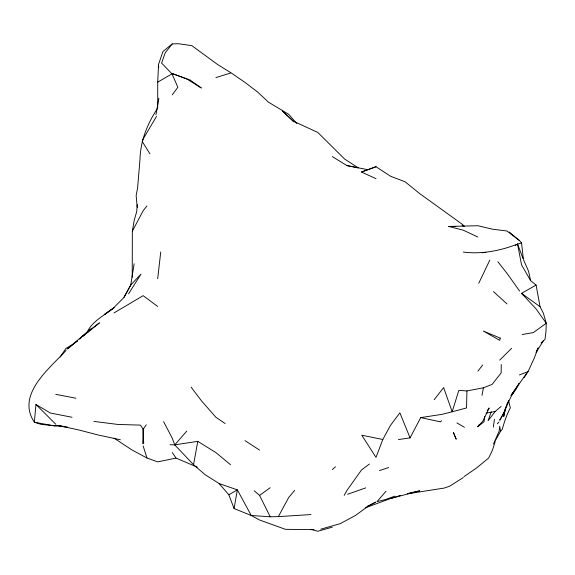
<?xml version="1.0" encoding="UTF-8"?>
<svg xmlns="http://www.w3.org/2000/svg" width="575" height="575" viewBox="0 0 575 575"><rect width="100%" height="100%" fill="white"/><g stroke="black" fill="none" stroke-linecap="round" stroke-linejoin="round"><path stroke-width="0.86" d="M157.694 108.028L157.73 82.139L171.997 73.852L177.855 87.278L172.241 94.846M501.235 364.485L501.163 372.844L492.114 384.423L483.417 387.809L466.936 390.921L458.814 390.411L452.166 411.779L442.053 414.345L420.728 417.601L410.061 437.884L398.425 439.566M132.228 277.272L132.343 231.186L134.306 219.858L136.642 211.902L137.332 204.801L137.411 207.273M466.936 390.921L466.533 407.963L452.166 411.779L443.627 387.579L434.211 399.668M142.744 443.656L143.139 429.245L146.287 424.803M157.715 82.096L158.47 65.758L158.7 67.498M158.88 98.232L155.962 114.727M72.019 417.263L50.298 413.001L35.952 404.477L34.349 422.208L41.263 424.408L67.721 427.117M157.694 278.674L160.748 251.929M484.711 416.566L484.035 421.777L477.839 426.6L478.731 425.004M493.343 427.153L494.428 419.369M134.147 263.76L130.741 285.02L124.128 297.332M313.986 529.647L285.423 529.331L259.569 520.001L251.225 515.466L234.075 508.559L237.346 489.864L219.147 483.568L205.261 474.777L193.552 464.737L174.75 444.87L172.248 438.186L163.616 421.64M193.552 464.737L197.757 441.348L174.75 444.87L170.042 444.698M481.994 395.384L483.417 387.809M505.303 408.847L503.772 416.365L505.303 408.847L507.696 402.054M495.082 441.895L492.43 450.225L488.642 458.045L476.618 467.913L464.025 476.632M504.85 411.046L499.704 420.239C505.691 411.139 508.02 400.401 514.258 391.381L511.125 395.406L518.7 383.956M491.258 411.786L488.082 420.728L495.24 411.441L501.12 406.432M382.806 439.494L376 457.369L361.783 435.217L382.806 439.494L390.554 425.256L399.884 412.828L410.061 437.884M538.214 347.774L534.182 358.297L528.087 371.579L524.019 377.638M537.776 348.486L536.094 352.432L543.368 340.803L545.014 339.343L545.977 331.502L546.25 323.251L543.368 313.188L540.04 306.705L536.094 285.085L530.61 280.614L521.539 264.845L517.565 244.059L521.539 242.952L523.351 258.793M86.703 333.162C91.633 321.303 104.557 315.409 114.03 307.654L104.233 314.64L113.038 308.408L123.683 297.757L130.741 285.02L140.983 274.131L128.584 293.811M478.759 283.267L489.828 260.065M132.343 231.186L143.139 210.766L146.941 205.958M519.175 383.245L515.746 389.663L511.125 395.406L526.678 373.24M219.147 483.568L228.828 494.78L237.346 489.864L251.225 515.466L270.228 516.803L278.343 516.616L288.679 497.54L294.68 490.374M344.181 495.406L346.89 490.504L361.445 470.048L369.402 464.039M157.263 108.804C147.214 124.035 140.401 141.17 139.984 159.562L137.576 188.14L136.16 195.378L137.159 206.935M500.537 431.3L493.458 444.022L499.172 431.135L499.704 426.305L500.537 431.3L502.291 429.331C504.289 421.942 506.712 414.647 510.327 407.883L508.552 400.509M376 178.674L361.445 172.047L376 166.721L390.554 176.245L405.109 181.786L419.664 193.581L462.717 224.609L462.128 225.644L464.715 226.313M156.493 116.416L143.139 138.992L142.226 141.457L149.91 153.827M60.246 357.018L65.902 348.421L73.169 344.209L77.237 340.961M487.176 410.651L489.203 407.948L482.863 421.101L477.875 426.535M477.875 371.184L482.684 365.024M296.822 123.546L288.672 114.303L268.489 102.17L257.341 91.799L244.77 82.254L231.488 73.118L217.451 64.414L191.791 45.619L178.559 43.743L172.241 43.901L165.212 52.842L161.604 63.049L171.997 73.852M441.492 420.67L440.536 421.87L420.728 417.601M87.975 332.221L90.534 329.029L81.262 337.518M386.005 491.215L376.956 501.695L385.724 499.459L394.644 496.203M174.75 444.87L186.796 431.092M497.361 423.775L498.978 422M511.621 348.321L499.704 360.094M541.133 342.937L543.368 340.803M66.125 350.362C49.234 368.913 15.942 394.558 34.349 422.208L54.553 425.895L57.91 425.414L62.064 426.068M67.943 348.687L73.011 344.447M79.63 339.135L81.614 337.345M82.937 336.152L99.475 322.827L84.92 333.982L67.103 349.111M83.001 336.052L85.488 333.867M332.336 469.538L335.505 466.807M172.241 43.901L162.948 51.542L158.355 64.925L158.7 67.527M76.324 341.931L77.647 340.925M254.193 490.741L259.569 495.413L270.2 487.708M463.321 477.545L449.873 486.076L444.223 488.067L407.229 493.824M515.293 245.36L517.565 244.059L523.142 258.851M114.03 312.922L143.139 295.665L157.694 306.468M522.15 334.542L533.327 332.594L546.25 323.251L536.087 308.94L521.539 293.336L536.094 285.085M367.022 506.496L375.777 502.119L368.208 506.151L355.35 515.531L340.278 523.638L320.764 529.173M519.39 374.965L528.087 371.579M365.484 507.768L390.554 498.539L400.43 495.449M517.565 244.059C500.415 250.779 481.749 254.402 463.321 252.073M361.445 172.047L376 166.721M347.623 494.263L365.7 487.895M379.385 470.594L388.678 467.554M215.905 77.603L230.46 73.075M332.336 527.16L317.781 531.257L310.931 529.331M456.047 439.012L453.387 432.357L456.047 439.012L456.449 438.991M390.554 498.539L419.657 490.82L408.746 493.235M197.261 467.144L175.993 458.067L157.694 461.876L146.97 458.023L131.905 449.916L114.03 438.114M485.99 413.188L495.24 411.441M482.403 252.777L485.911 252.403M278.343 516.616L310.996 514.567M477.875 237.029L463.321 230.194L448.766 226.442L477.875 225.731L492.43 229.181L506.985 231.006L519.462 240.566L521.539 242.952M448.766 226.442L455.838 226.564M93.948 421.41L117.803 424.443L140.53 425.119L143.139 429.245L143.7 443.756M63.724 426.334L65.385 426.592M55.811 394.335L75.9 398.216M332.336 156.572L346.89 165.578L367.482 169.625M346.89 165.578L358.369 167.914L344.619 159.045L317.781 132.415L293.552 121.311L282.361 110.968L293.746 121.792M100.151 435.419L120.369 439.767M57.91 425.414L79.034 430.021L99.475 435.347M456.909 422.92L464.435 427.268M245.015 440.644L259.569 450.117M197.757 441.348L215.905 452.59L230.46 464.672M225.127 423.538L215.905 417.27L201.351 400.703L191.123 387.104M521.539 293.336L540.04 306.705M509.27 232.041L519.462 240.566M493.451 291.59L506.985 303.923M35.952 404.477L55.811 424.271M497.849 261.697L506.985 273.341L519.642 291.087M172.248 452.539L175.993 458.067M259.569 495.413L270.228 516.803M523.451 259.677L528.59 271.299L530.61 280.614M228.828 494.78L234.075 508.559M143.139 445.92L146.97 458.023M462.717 224.609L463.019 225.961M500.2 338.107L499.704 340.335L483.323 331.042L500.2 338.107M190.224 80.133L172.248 73.55L186.796 78.983L201.351 88.011L190.224 80.133"/></g></svg>
